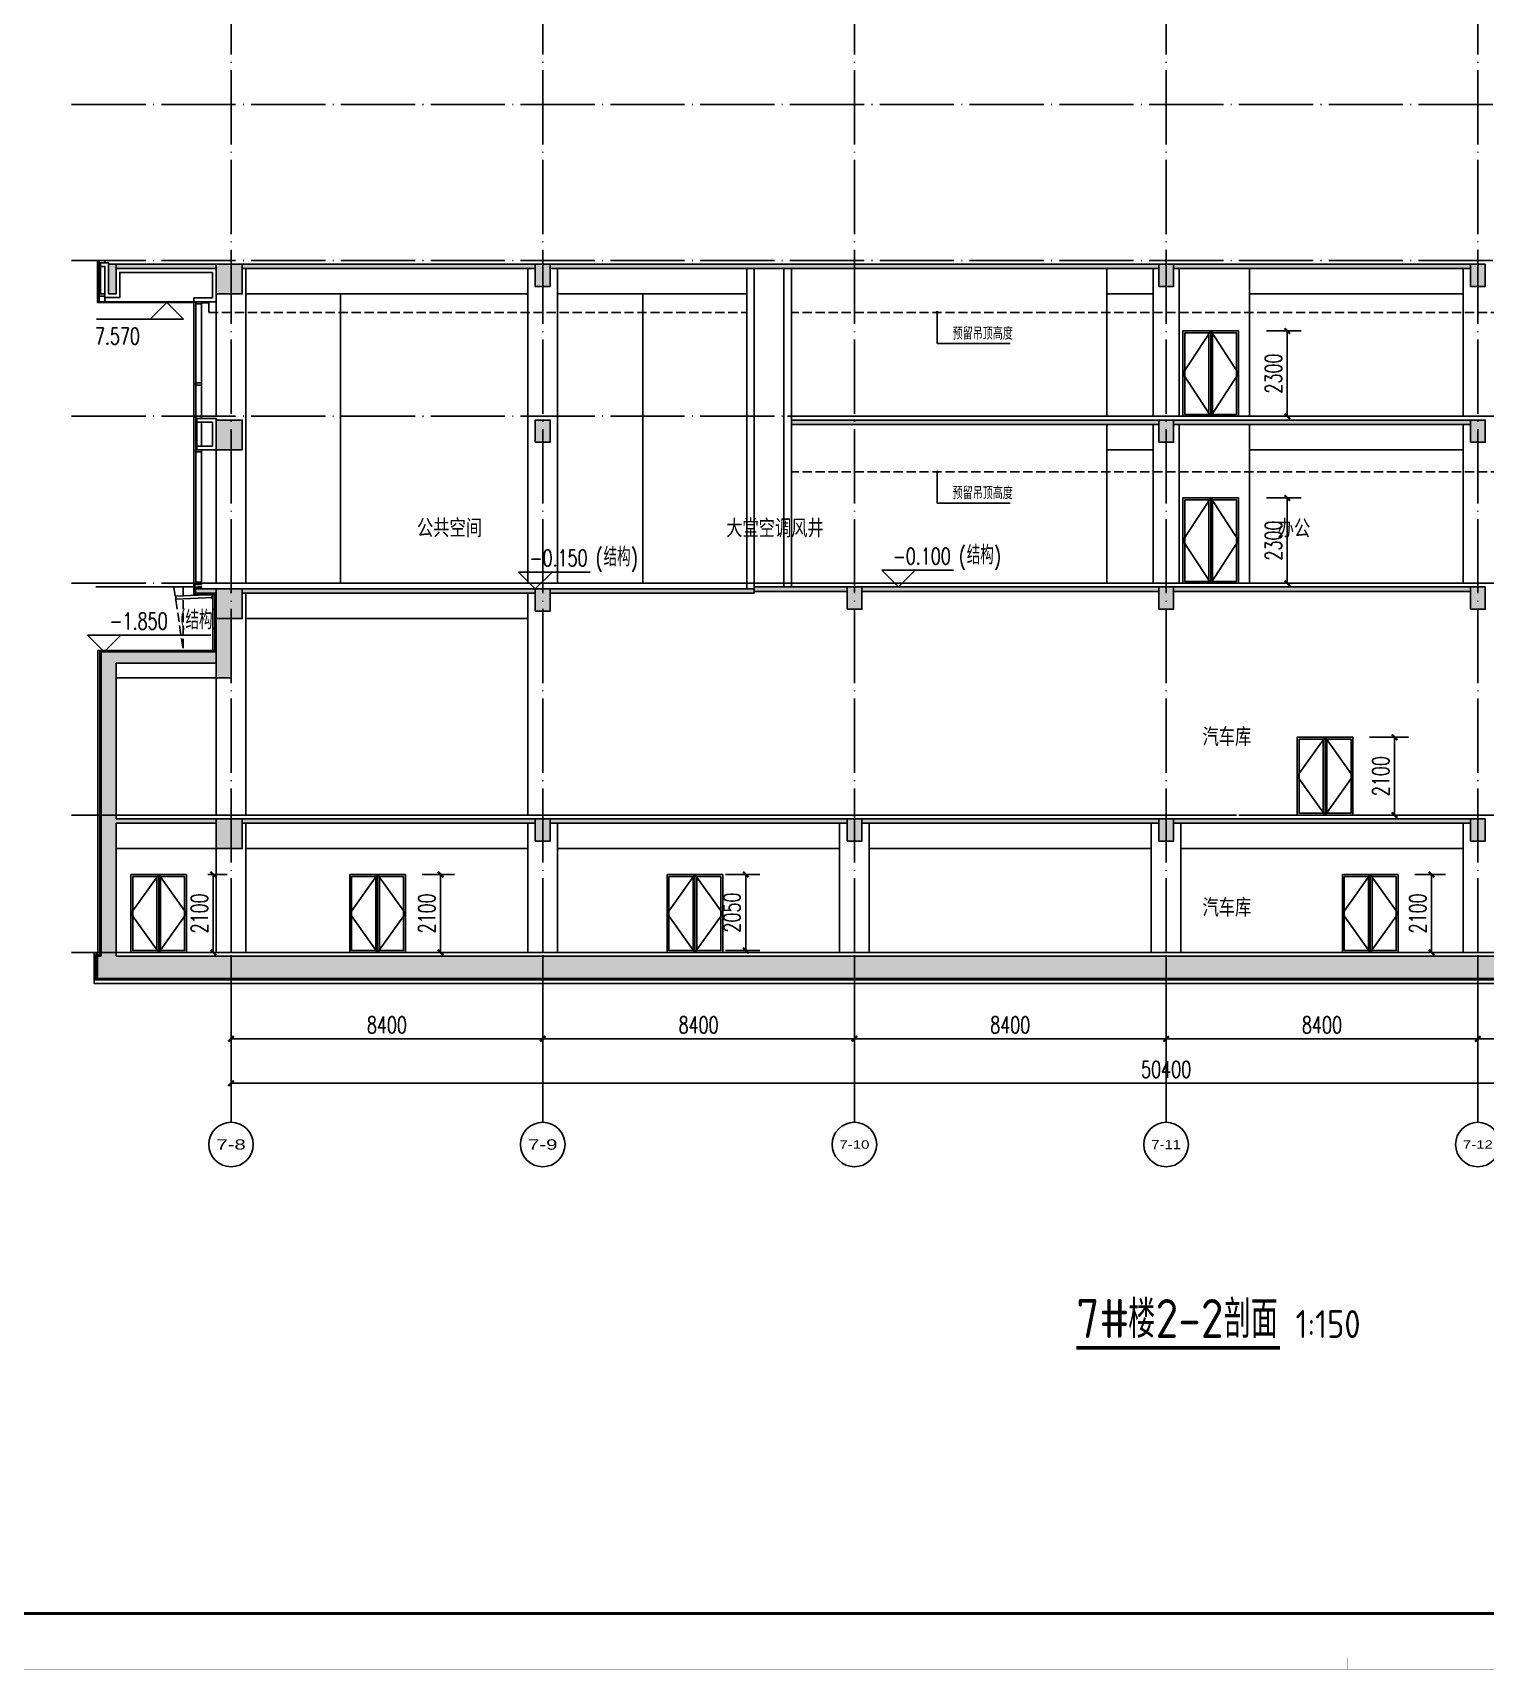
# Model space of a CAD drawing. Extents: x -781494 to 378714, y -27129 to 259749.
# Drawn here: x 154047 to 193191, y -27129 to 16982 of the extents above; entities that cross this region are included whole.
import ezdxf
from ezdxf.enums import TextEntityAlignment as Align

# ---------------------------------------------------------------- set-up
doc = ezdxf.new("R2010")
doc.units = 0
doc.header["$LTSCALE"] = 1000
doc.header["$MEASUREMENT"] = 0
doc.linetypes.add('104-6 轴网$0$DOTE', pattern=[2.42, 2, -0.2, 0.02, -0.2])
doc.linetypes.add('DASH', pattern=[0.35, 0.25, -0.1])
for name, color, linetype in [('01-标注_尺寸', 124, 'Continuous'), ('01-标注_标高', 200, 'Continuous'), ('01-标注_符号', 200, 'Continuous'), ('01-标注_轴线坐标', 132, 'Continuous'), ('02-TEXT_标注', 130, 'Continuous'), ('02-TEXT_轴号', 7, 'Continuous'), ('05-填充_天正', 26, 'Continuous'), ('104-6 轴网$0$A_AXIS-轴线', 36, '104-6 轴网$0$DOTE'), ('A-C_窗', 140, 'Continuous'), ('A-C_门', 150, 'Continuous'), ('A-D_龙骨', 152, 'Continuous'), ('A-O_散水', 134, 'Continuous'), ('A-O_防水层', 222, 'Continuous'), ('A-SUR_保温', 222, 'Continuous'), ('A-SUR_吊顶', 40, 'Continuous'), ('A-SUR_看线', 231, 'Continuous'), ('A-SUR_面层', 191, 'Continuous'), ('A-TECH_结构', 21, 'Continuous'), ('A-金属背板', 30, 'Continuous'), ('A_STR-砌块墙', 121, 'Continuous'), ('A_STR-砼墙', 51, 'Continuous'), ('A_STR-砼柱', 51, 'Continuous'), ('D_铝板', 181, 'Continuous'), ('DIM_SYMB', 200, 'Continuous'), ('PUB_HATCH', 8, 'Continuous')]:
    doc.layers.add(name, color=color, linetype=linetype)
doc.styles.add('104-6 轴网$0$_TCH_AXIS', font='STXIHEI.TTF', dxfattribs={"width": 0.75})
doc.styles.add('_TCH_AXIS', font='FZXiHei-I-Z08S.ttf')
doc.styles.add('_TCH_DIM', font='SIMPLEX', dxfattribs={"bigfont": 'GBCBIG'})
doc.styles.add('_TCH_DIM_T3', font='SIMPLEX', dxfattribs={"width": 0.705882, "bigfont": 'GBCBIG'})
doc.styles.get("Standard").update_dxf_attribs({"font": 'gbenor.shx', "bigfont": 'gbcbig.shx'})
doc.dimstyles.new('_TCH_ARCH&&150', dxfattribs={"dimtxt": 446.25, "dimasz": 150, "dimexe": 375, "dimexo": 450, "dimgap": 150, "dimtad": 1, "dimdec": 0, "dimzin": 0, "dimdsep": 46, "dimtxsty": '_TCH_DIM_T3', "dimblk": 'ARCHTICK', "dimcen": 0.09, "dimclrt": 7, "dimazin": 2, "dimtfac": 1, "dimtdec": 0, "dimtix": 1, "dimtmove": 2, "dimatfit": 3, "dimfxl": 0, "dimtolj": 1, "dimtzin": 0, "dimarcsym": 0})

# ---------------------------------------------------------------- blocks, each defined once
blk = doc.blocks.new('图框-A1')
for points, const_width in [([(0, 0), (841, 0), (841, 594), (0, 594)], 0.05), ([(766, 584), (25, 584), (25, 10), (766, 10)], 0.5)]:
    blk.add_lwpolyline(points, close=True, dxfattribs=dict(const_width=const_width))
at = {"const_width": 0.05}
blk.add_lwpolyline([(420.5, 0), (420.5, 2)], dxfattribs=at)
blk = doc.blocks.new('1521yi')
at = {"layer": 'A-C_门'}
for points in [[(32950, -148753), (33700, -148753), (33700, -150853), (32950, -150853)], [(33000, -148803), (33650, -148803), (33650, -150803), (33000, -150803)], [(34450, -148753), (33700, -148753), (33700, -150853), (34450, -150853)], [(34400, -148803), (33750, -148803), (33750, -150803), (34400, -150803)]]:
    blk.add_lwpolyline(points, close=True, dxfattribs=at)
for points in [[(33700, -148753), (32950, -149803), (33700, -150853)], [(33700, -148753), (34450, -149803), (33700, -150853)]]:
    blk.add_lwpolyline(points, dxfattribs=at)
blk = doc.blocks.new('_ArchTick')
at = {"color": 0, "linetype": 'ByBlock', "const_width": 0.4}
blk.add_lwpolyline([(-0.5, -0.5), (0.5, 0.5)], dxfattribs=at)
blk = doc.blocks.new('*D433')
at = {"layer": '01-标注_轴线坐标', "color": 0, "lineweight": -2, "transparency": 16777216}
for p, q in [((0, 3600), (0, 675)), ((50400, 3600), (50400, 675)), ((0, 1050), (50400, 1050))]:
    blk.add_line(p, q, dxfattribs=at)
at = {"layer": 'Defpoints', "color": 0, "transparency": 16777216}
for p in [(0, 4050), (50400, 4050), (50400, 1050)]:
    blk.add_point(p, dxfattribs=at)
at = {"layer": '01-标注_轴线坐标', "color": 0, "lineweight": -2, "transparency": 16777216, "xscale": 150, "yscale": 150, "zscale": 150, "rotation": 180}
blk.add_blockref('_ArchTick', (0, 1050), dxfattribs=at)
at = {"layer": '01-标注_轴线坐标', "color": 0, "lineweight": -2, "transparency": 16777216, "xscale": 150, "yscale": 150, "zscale": 150}
blk.add_blockref('_ArchTick', (50400, 1050), dxfattribs=at)
at = {"layer": '01-标注_轴线坐标', "color": 7, "transparency": 16777216, "insert": (25200, 1423.125), "char_height": 446.25, "attachment_point": 5, "style": '_TCH_DIM_T3'}
blk.add_mtext('\\A1;50400', dxfattribs=at)
blk = doc.blocks.new('*D434')
at = {"layer": '01-标注_轴线坐标', "color": 0, "lineweight": -2, "transparency": 16777216}
for p, q in [((0, 4050), (0, 1875)), ((8400, 4050), (8400, 1875)), ((0, 2250), (8400, 2250))]:
    blk.add_line(p, q, dxfattribs=at)
at = {"layer": 'Defpoints', "color": 0, "transparency": 16777216}
for p in [(0, 4500), (8400, 4500), (8400, 2250)]:
    blk.add_point(p, dxfattribs=at)
at = {"layer": '01-标注_轴线坐标', "color": 0, "lineweight": -2, "transparency": 16777216, "xscale": 150, "yscale": 150, "zscale": 150, "rotation": 180}
blk.add_blockref('_ArchTick', (0, 2250), dxfattribs=at)
at = {"layer": '01-标注_轴线坐标', "color": 0, "lineweight": -2, "transparency": 16777216, "xscale": 150, "yscale": 150, "zscale": 150}
blk.add_blockref('_ArchTick', (8400, 2250), dxfattribs=at)
at = {"layer": '01-标注_轴线坐标', "color": 7, "transparency": 16777216, "insert": (4200, 2623.125), "char_height": 446.25, "attachment_point": 5, "style": '_TCH_DIM_T3'}
blk.add_mtext('\\A1;8400', dxfattribs=at)
blk = doc.blocks.new('*D435')
at = {"layer": '01-标注_轴线坐标', "color": 0, "lineweight": -2, "transparency": 16777216}
for p, q in [((8400, 4050), (8400, 1875)), ((16800, 4050), (16800, 1875)), ((8400, 2250), (16800, 2250))]:
    blk.add_line(p, q, dxfattribs=at)
at = {"layer": 'Defpoints', "color": 0, "transparency": 16777216}
for p in [(8400, 4500), (16800, 4500), (16800, 2250)]:
    blk.add_point(p, dxfattribs=at)
at = {"layer": '01-标注_轴线坐标', "color": 0, "lineweight": -2, "transparency": 16777216, "xscale": 150, "yscale": 150, "zscale": 150, "rotation": 180}
blk.add_blockref('_ArchTick', (8400, 2250), dxfattribs=at)
at = {"layer": '01-标注_轴线坐标', "color": 0, "lineweight": -2, "transparency": 16777216, "xscale": 150, "yscale": 150, "zscale": 150}
blk.add_blockref('_ArchTick', (16800, 2250), dxfattribs=at)
at = {"layer": '01-标注_轴线坐标', "color": 7, "transparency": 16777216, "insert": (12600, 2623.125), "char_height": 446.25, "attachment_point": 5, "style": '_TCH_DIM_T3'}
blk.add_mtext('\\A1;8400', dxfattribs=at)
blk = doc.blocks.new('*D436')
at = {"layer": '01-标注_轴线坐标', "color": 0, "lineweight": -2, "transparency": 16777216}
for p, q in [((16800, 4050), (16800, 1875)), ((25200, 4050), (25200, 1875)), ((16800, 2250), (25200, 2250))]:
    blk.add_line(p, q, dxfattribs=at)
at = {"layer": 'Defpoints', "color": 0, "transparency": 16777216}
for p in [(16800, 4500), (25200, 4500), (25200, 2250)]:
    blk.add_point(p, dxfattribs=at)
at = {"layer": '01-标注_轴线坐标', "color": 0, "lineweight": -2, "transparency": 16777216, "xscale": 150, "yscale": 150, "zscale": 150, "rotation": 180}
blk.add_blockref('_ArchTick', (16800, 2250), dxfattribs=at)
at = {"layer": '01-标注_轴线坐标', "color": 0, "lineweight": -2, "transparency": 16777216, "xscale": 150, "yscale": 150, "zscale": 150}
blk.add_blockref('_ArchTick', (25200, 2250), dxfattribs=at)
at = {"layer": '01-标注_轴线坐标', "color": 7, "transparency": 16777216, "insert": (21000, 2623.125), "char_height": 446.25, "attachment_point": 5, "style": '_TCH_DIM_T3'}
blk.add_mtext('\\A1;8400', dxfattribs=at)
blk = doc.blocks.new('*D437')
at = {"layer": '01-标注_轴线坐标', "color": 0, "lineweight": -2, "transparency": 16777216}
for p, q in [((25200, 4050), (25200, 1875)), ((33600, 4050), (33600, 1875)), ((25200, 2250), (33600, 2250))]:
    blk.add_line(p, q, dxfattribs=at)
at = {"layer": 'Defpoints', "color": 0, "transparency": 16777216}
for p in [(25200, 4500), (33600, 4500), (33600, 2250)]:
    blk.add_point(p, dxfattribs=at)
at = {"layer": '01-标注_轴线坐标', "color": 0, "lineweight": -2, "transparency": 16777216, "xscale": 150, "yscale": 150, "zscale": 150, "rotation": 180}
blk.add_blockref('_ArchTick', (25200, 2250), dxfattribs=at)
at = {"layer": '01-标注_轴线坐标', "color": 0, "lineweight": -2, "transparency": 16777216, "xscale": 150, "yscale": 150, "zscale": 150}
blk.add_blockref('_ArchTick', (33600, 2250), dxfattribs=at)
at = {"layer": '01-标注_轴线坐标', "color": 7, "transparency": 16777216, "insert": (29400, 2623.125), "char_height": 446.25, "attachment_point": 5, "style": '_TCH_DIM_T3'}
blk.add_mtext('\\A1;8400', dxfattribs=at)
blk = doc.blocks.new('*D438')
at = {"layer": '01-标注_轴线坐标', "color": 0, "lineweight": -2, "transparency": 16777216}
for p, q in [((33600, 4050), (33600, 1875)), ((42000, 4050), (42000, 1875)), ((33600, 2250), (42000, 2250))]:
    blk.add_line(p, q, dxfattribs=at)
at = {"layer": 'Defpoints', "color": 0, "transparency": 16777216}
for p in [(33600, 4500), (42000, 4500), (42000, 2250)]:
    blk.add_point(p, dxfattribs=at)
at = {"layer": '01-标注_轴线坐标', "color": 0, "lineweight": -2, "transparency": 16777216, "xscale": 150, "yscale": 150, "zscale": 150, "rotation": 180}
blk.add_blockref('_ArchTick', (33600, 2250), dxfattribs=at)
at = {"layer": '01-标注_轴线坐标', "color": 0, "lineweight": -2, "transparency": 16777216, "xscale": 150, "yscale": 150, "zscale": 150}
blk.add_blockref('_ArchTick', (42000, 2250), dxfattribs=at)
at = {"layer": '01-标注_轴线坐标', "color": 7, "transparency": 16777216, "insert": (37800, 2623.125), "char_height": 446.25, "attachment_point": 5, "style": '_TCH_DIM_T3'}
blk.add_mtext('\\A1;8400', dxfattribs=at)
blk = doc.blocks.new('*D439')
at = {"layer": '01-标注_轴线坐标', "color": 0, "lineweight": -2, "transparency": 16777216}
for p, q in [((42000, 4050), (42000, 1875)), ((50400, 4050), (50400, 1875)), ((42000, 2250), (50400, 2250))]:
    blk.add_line(p, q, dxfattribs=at)
at = {"layer": 'Defpoints', "color": 0, "transparency": 16777216}
for p in [(42000, 4500), (50400, 4500), (50400, 2250)]:
    blk.add_point(p, dxfattribs=at)
at = {"layer": '01-标注_轴线坐标', "color": 0, "lineweight": -2, "transparency": 16777216, "xscale": 150, "yscale": 150, "zscale": 150, "rotation": 180}
blk.add_blockref('_ArchTick', (42000, 2250), dxfattribs=at)
at = {"layer": '01-标注_轴线坐标', "color": 0, "lineweight": -2, "transparency": 16777216, "xscale": 150, "yscale": 150, "zscale": 150}
blk.add_blockref('_ArchTick', (50400, 2250), dxfattribs=at)
at = {"layer": '01-标注_轴线坐标', "color": 7, "transparency": 16777216, "insert": (46200, 2623.125), "char_height": 446.25, "attachment_point": 5, "style": '_TCH_DIM_T3'}
blk.add_mtext('\\A1;8400', dxfattribs=at)
blk = doc.blocks.new('kyuhtr')
at = {"const_width": 20}
blk.add_lwpolyline([(50, 0), (0, 0)], dxfattribs=at)
blk.add_lwpolyline([(50, -30), (200, -30), (200, 30), (50, 30)], close=True)
blk = doc.blocks.new('BAOWEN')
at = {"layer": 'A-C_窗'}
blk.add_line((51200, -147013), (51200, -147653), dxfattribs=at)
at = {"layer": 'A-SUR_保温'}
blk.add_lwpolyline([(51200, -147013), (51200, -147013), (50900, -147013), (50900, -147653), (51320, -147653), (51320, -147753), (50800, -147753), (50800, -146913), (51100, -146913), (51100, -146913), (51200, -146913), (51200, -146913), (51320, -146913), (51320, -147013), (51200, -147013)], dxfattribs=at)
at = {"layer": 'A-金属背板'}
blk.add_line((51320, -146913), (51320, -147753), dxfattribs=at)
blk = doc.blocks.new('1523m')
at = {"layer": 'A-C_门'}
for points in [[(0, 2300), (1500, 2300), (1500, 0), (0, 0)], [(50, 2250), (700, 2250), (700, 50), (50, 50)], [(1450, 2250), (800, 2250), (800, 50), (1450, 50)]]:
    blk.add_lwpolyline(points, close=True, dxfattribs=at)
for points in [[(750, 0), (0, 1150), (750, 2300)], [(750, 2300), (750, 0)], [(750, 0), (1500, 1150), (750, 2300)]]:
    blk.add_lwpolyline(points, dxfattribs=at)
blk = doc.blocks.new('_FZH')
blk.add_lwpolyline([(-0.5, -0.5), (0.5, -0.5), (0.5, 0.5), (-0.5, 0.5)], close=True)
at = {"layer": 'PUB_HATCH'}
blk.add_solid([(-0.5, -0.5), (0.5, -0.5), (-0.5, 0.5), (0.5, 0.5)], dxfattribs=at)
blk = doc.blocks.new('*D259')
at = {"layer": '01-标注_尺寸', "color": 0, "lineweight": -2, "transparency": 16777216}
for p, q in [((191291, -5707), (192119, -5707)), ((191744, -7807), (191744, -5707)), ((191291, -7807), (192119, -7807))]:
    blk.add_line(p, q, dxfattribs=at)
at = {"layer": 'Defpoints', "color": 0, "transparency": 16777216}
for p in [(190841, -5707), (191744, -5707), (190841, -7807)]:
    blk.add_point(p, dxfattribs=at)
at = {"layer": '01-标注_尺寸', "color": 0, "lineweight": -2, "transparency": 16777216, "xscale": 150, "yscale": 150, "zscale": 150}
for p, rotation in [((191744, -5707), 90), ((191744, -7807), 270)]:
    blk.add_blockref('_ArchTick', p, dxfattribs=dict(at, rotation=rotation))
at = {"layer": '01-标注_尺寸', "color": 7, "transparency": 16777216, "insert": (191371, -6757), "char_height": 446.2, "attachment_point": 5, "rotation": 90, "style": '_TCH_DIM_T3'}
blk.add_mtext('\\A1;2100', dxfattribs=at)
blk = doc.blocks.new('*D261')
at = {"layer": '01-标注_尺寸', "color": 0, "lineweight": -2, "transparency": 16777216}
for p, q in [((190074, -2007), (191123, -2007)), ((190748, -4107), (190748, -2007)), ((190074, -4107), (191123, -4107))]:
    blk.add_line(p, q, dxfattribs=at)
at = {"layer": 'Defpoints', "color": 0, "transparency": 16777216}
for p in [(189624, -2007), (190748, -2007), (189624, -4107)]:
    blk.add_point(p, dxfattribs=at)
at = {"layer": '01-标注_尺寸', "color": 0, "lineweight": -2, "transparency": 16777216, "xscale": 150, "yscale": 150, "zscale": 150}
for p, rotation in [((190748, -2007), 90), ((190748, -4107), 270)]:
    blk.add_blockref('_ArchTick', p, dxfattribs=dict(at, rotation=rotation))
at = {"layer": '01-标注_尺寸', "color": 7, "transparency": 16777216, "insert": (190375, -3057), "char_height": 446.2, "attachment_point": 5, "rotation": 90, "style": '_TCH_DIM_T3'}
blk.add_mtext('\\A1;2100', dxfattribs=at)
blk = doc.blocks.new('*D262')
at = {"layer": '01-标注_尺寸', "color": 0, "lineweight": -2, "transparency": 16777216}
for p, q in [((172716, -5707), (173640, -5707)), ((173265, -7757), (173265, -5707)), ((172716, -7757), (173640, -7757))]:
    blk.add_line(p, q, dxfattribs=at)
at = {"layer": 'Defpoints', "color": 0, "transparency": 16777216}
for p in [(172266, -5707), (173265, -5707), (172266, -7757)]:
    blk.add_point(p, dxfattribs=at)
at = {"layer": '01-标注_尺寸', "color": 0, "lineweight": -2, "transparency": 16777216, "xscale": 150, "yscale": 150, "zscale": 150}
for p, rotation in [((173265, -5707), 90), ((173265, -7757), 270)]:
    blk.add_blockref('_ArchTick', p, dxfattribs=dict(at, rotation=rotation))
at = {"layer": '01-标注_尺寸', "color": 7, "transparency": 16777216, "insert": (172892, -6732), "char_height": 446.2, "attachment_point": 5, "rotation": 90, "style": '_TCH_DIM_T3'}
blk.add_mtext('\\A1;2050', dxfattribs=at)
blk = doc.blocks.new('*D263')
at = {"layer": '01-标注_尺寸', "color": 0, "lineweight": -2, "transparency": 16777216}
for p, q in [((164541, -5707), (165414, -5707)), ((165039, -7807), (165039, -5707)), ((164541, -7807), (165414, -7807))]:
    blk.add_line(p, q, dxfattribs=at)
at = {"layer": 'Defpoints', "color": 0, "transparency": 16777216}
for p in [(164091, -5707), (165039, -5707), (164091, -7807)]:
    blk.add_point(p, dxfattribs=at)
at = {"layer": '01-标注_尺寸', "color": 0, "lineweight": -2, "transparency": 16777216, "xscale": 150, "yscale": 150, "zscale": 150}
for p, rotation in [((165039, -5707), 90), ((165039, -7807), 270)]:
    blk.add_blockref('_ArchTick', p, dxfattribs=dict(at, rotation=rotation))
at = {"layer": '01-标注_尺寸', "color": 7, "transparency": 16777216, "insert": (164666, -6757), "char_height": 446.2, "attachment_point": 5, "rotation": 90, "style": '_TCH_DIM_T3'}
blk.add_mtext('\\A1;2100', dxfattribs=at)
blk = doc.blocks.new('*D264')
at = {"layer": '01-标注_尺寸', "color": 0, "lineweight": -2, "transparency": 16777216}
for p, q in [((158768, -5707), (159286, -5707)), ((158911, -7807), (158911, -5707)), ((158768, -7807), (159286, -7807))]:
    blk.add_line(p, q, dxfattribs=at)
at = {"layer": 'Defpoints', "color": 0, "transparency": 16777216}
for p in [(158318, -5707), (158911, -5707), (158318, -7807)]:
    blk.add_point(p, dxfattribs=at)
at = {"layer": '01-标注_尺寸', "color": 0, "lineweight": -2, "transparency": 16777216, "xscale": 150, "yscale": 150, "zscale": 150}
for p, rotation in [((158911, -5707), 90), ((158911, -7807), 270)]:
    blk.add_blockref('_ArchTick', p, dxfattribs=dict(at, rotation=rotation))
at = {"layer": '01-标注_尺寸', "color": 7, "transparency": 16777216, "insert": (158538, -6757), "char_height": 446.2, "attachment_point": 5, "rotation": 90, "style": '_TCH_DIM_T3'}
blk.add_mtext('\\A1;2100', dxfattribs=at)
blk = doc.blocks.new('*D284')
at = {"layer": '01-标注_尺寸', "color": 0, "lineweight": -2, "transparency": 16777216}
for p, q in [((187291, 8943), (188231, 8943)), ((187856, 6643), (187856, 8943)), ((187291, 6643), (188231, 6643))]:
    blk.add_line(p, q, dxfattribs=at)
at = {"layer": 'Defpoints', "color": 0, "transparency": 16777216}
for p in [(186841, 8943), (187856, 8943), (186841, 6643)]:
    blk.add_point(p, dxfattribs=at)
at = {"layer": '01-标注_尺寸', "color": 0, "lineweight": -2, "transparency": 16777216, "xscale": 150, "yscale": 150, "zscale": 150}
for p, rotation in [((187856, 8943), 90), ((187856, 6643), 270)]:
    blk.add_blockref('_ArchTick', p, dxfattribs=dict(at, rotation=rotation))
at = {"layer": '01-标注_尺寸', "color": 7, "transparency": 16777216, "insert": (187483, 7793), "char_height": 446.2, "attachment_point": 5, "rotation": 90, "style": '_TCH_DIM_T3'}
blk.add_mtext('\\A1;2300', dxfattribs=at)
blk = doc.blocks.new('*D285')
at = {"layer": '01-标注_尺寸', "color": 0, "lineweight": -2, "transparency": 16777216}
for p, q in [((187291, 4443), (188231, 4443)), ((187856, 2143), (187856, 4443)), ((187291, 2143), (188231, 2143))]:
    blk.add_line(p, q, dxfattribs=at)
at = {"layer": 'Defpoints', "color": 0, "transparency": 16777216}
for p in [(186841, 4443), (187856, 4443), (186841, 2143)]:
    blk.add_point(p, dxfattribs=at)
at = {"layer": '01-标注_尺寸', "color": 0, "lineweight": -2, "transparency": 16777216, "xscale": 150, "yscale": 150, "zscale": 150}
for p, rotation in [((187856, 4443), 90), ((187856, 2143), 270)]:
    blk.add_blockref('_ArchTick', p, dxfattribs=dict(at, rotation=rotation))
at = {"layer": '01-标注_尺寸', "color": 7, "transparency": 16777216, "insert": (187483, 3293), "char_height": 446.2, "attachment_point": 5, "rotation": 90, "style": '_TCH_DIM_T3'}
blk.add_mtext('\\A1;2300', dxfattribs=at)
blk = doc.blocks.new('A$C18F94151')
at = {"layer": '01-标注_轴线坐标'}
for p, q in [((0, 4500), (0, 0)), ((8400, 4500), (8400, 0)), ((16800, 4500), (16800, 0)), ((25200, 4500), (25200, 0)), ((33600, 4500), (33600, 0)), ((42000, 4500), (42000, 0)), ((50400, 4500), (50400, 0))]:
    blk.add_line(p, q, dxfattribs=at)
for centre in [(0, -600), (8400, -600), (16800, -600), (25200, -600), (33600, -600), (42000, -600), (50400, -600)]:
    blk.add_circle(centre, 600, dxfattribs=at)
at = {"layer": '02-TEXT_轴号', "style": '_TCH_AXIS'}
for s, height, width, p, p2 in [('7-8', 277.49, 0.909091, (-396.4, -738.7), (396.4, -738.7)), ('7-9', 281.67, 0.893939, (8004.3, -740.8), (8795.7, -740.8)), ('7-10', 223.72, 0.926829, (16395.2, -711.9), (17204.8, -711.9)), ('7-11', 251.23, 0.858974, (24799.2, -725.6), (25600.8, -725.6)), ('7-12', 223.72, 0.926829, (33195.2, -711.9), (34004.8, -711.9)), ('7-13', 223.72, 0.926829, (41595.2, -711.9), (42404.8, -711.9)), ('7-14', 221.02, 0.939024, (49994.8, -710.5), (50805.2, -710.5))]:
    blk.add_text(s, height=height, dxfattribs=dict(at, width=width)).set_placement(p, p2, align=Align.FIT)
at = {"layer": '01-标注_轴线坐标'}
for p1, p2, distance, picture, middle in [((0, 4500), (8400, 4500), -2250, '*D434', (4200, 2623.1)), ((8400, 4500), (16800, 4500), -2250, '*D435', (12600, 2623.1)), ((16800, 4500), (25200, 4500), -2250, '*D436', (21000, 2623.1)), ((25200, 4500), (33600, 4500), -2250, '*D437', (29400, 2623.1)), ((33600, 4500), (42000, 4500), -2250, '*D438', (37800, 2623.1)), ((42000, 4500), (50400, 4500), -2250, '*D439', (46200, 2623.1)), ((0, 4050), (50400, 4050), -3000, '*D433', (25200, 1423.1))]:
    dim = blk.add_aligned_dim(p1=p1, p2=p2, distance=distance, dimstyle='_TCH_ARCH&&150', dxfattribs=at)
    dim.commit()
    dim.dimension.update_dxf_attribs({"geometry": picture, "text_midpoint": middle})

msp = doc.modelspace()

# ---------------------------------------------------------------- hatches: boundary and pattern name
at = {"layer": '05-填充_天正'}
for points in [[(158990.7, 10622.7), (158990.7, 10742.7), (156290.7, 10742.7), (156290.7, 10622.7)], [(167590.7, 10622.7), (167590.7, 10742.7), (159690.7, 10742.7), (159690.7, 10622.7)], [(167990.7, 10742.7), (167990.7, 10622.7), (173390.7, 10622.7), (173390.7, 10742.7)], [(173390.7, 10742.7), (173390.7, 10622.7), (174390.7, 10622.7), (174390.7, 10742.7)], [(184390.7, 10622.7), (184390.7, 10742.7), (174390.7, 10742.7), (174390.7, 10622.7)], [(192790.7, 10622.7), (192790.7, 10742.7), (184790.7, 10742.7), (184790.7, 10622.7)], [(184390.7, 6422.7), (184390.7, 6542.7), (174490.7, 6542.7), (174490.7, 6422.7)], [(192790.7, 6422.7), (192790.7, 6542.7), (184790.7, 6542.7), (184790.7, 6422.7)], [(158990.7, 1872.7), (158990.7, 1992.7), (158430.7, 1992.7), (158430.7, 1872.7)], [(159690.7, 1992.7), (159690.7, 1872.7), (167590.7, 1872.7), (167590.7, 1992.7)], [(167990.7, 1992.7), (167990.7, 1872.7), (173490.7, 1872.7), (173490.7, 1992.7)], [(175990.7, 1922.7), (175990.7, 2042.7), (173490.7, 2042.7), (173490.7, 1922.7)], [(176390.7, 2042.7), (176390.7, 1922.7), (184390.7, 1922.7), (184390.7, 2042.7)], [(184790.7, 2042.7), (184790.7, 1922.7), (192790.7, 1922.7), (192790.7, 2042.7)], [(159390.7, 1192.7), (158990.7, 1192.7), (158990.7, 292.7), (159124, 192.7), (159390.7, 292.7)], [(156290.7, -7.3), (155890.7, 292.7), (155890.7, -4207.3), (156157.3, -4247.3), (156290.7, -4207.3)], [(155890.7, 292.7), (156290.7, -7.3), (158990.7, -7.3), (159124, 192.7), (158990.7, 292.7)], [(159124, 192.7), (158990.7, -7.3), (158990.7, -407.3), (159390.7, -407.3), (159390.7, 292.7)], [(156157.3, -4247.3), (155890.7, -4207.3), (155890.7, -7907.3), (156024, -8107.3), (156290.7, -7907.3), (156290.7, -4327.3)], [(158990.7, -4327.3), (158990.7, -4207.3), (156290.7, -4207.3), (156157.3, -4247.3), (156290.7, -4327.3)], [(159690.7, -4207.3), (159690.7, -4327.3), (167590.7, -4327.3), (167590.7, -4207.3)], [(167990.7, -4207.3), (167990.7, -4327.3), (175990.7, -4327.3), (175990.7, -4207.3)], [(176390.7, -4207.3), (176390.7, -4327.3), (184390.7, -4327.3), (184390.7, -4207.3)], [(184790.7, -4207.3), (184790.7, -4327.3), (192790.7, -4327.3), (192790.7, -4207.3)], [(156024, -8107.3), (155890.7, -7907.3), (155790.7, -7907.3), (155790.7, -8507.3), (155890.7, -8507.3)], [(212976.8, -7907.3), (156290.7, -7907.3), (156024, -8107.3), (155890.7, -8507.3), (212976.8, -8507.3)]]:
    msp.add_hatch(color=256, dxfattribs=at).paths.add_polyline_path(points)

# ---------------------------------------------------------------- linework, layer by layer
at = {"layer": '01-标注_标高'}
for p, q in [((157663.4, 9712.7), (157213.4, 9262.7)), ((157663.4, 9712.7), (158113.4, 9262.7)), ((158113.4, 9262.7), (155765.9, 9262.7)), ((167590.7, 1992.7), (167140.7, 2442.7)), ((167140.7, 2442.7), (169070.3, 2442.7)), ((167590.7, 1992.7), (168040.7, 2442.7)), ((177377.3, 2042.7), (176927.3, 2492.7)), ((176927.3, 2492.7), (178856.9, 2492.7)), ((177377.3, 2042.7), (177827.3, 2492.7)), ((155968.3, 292.7), (155518.3, 742.7)), ((155518.3, 742.7), (158849.6, 742.7)), ((155968.3, 292.7), (156418.3, 742.7))]:
    msp.add_line(p, q, dxfattribs=at)
at = {"layer": '01-标注_符号'}
for p, q in [((178421.8, 9442.7), (178421.8, 8602.7)), ((178421.8, 8602.7), (180388.3, 8602.7)), ((178421.8, 5142.7), (178421.8, 4302.7)), ((178421.8, 4302.7), (180388.3, 4302.7))]:
    msp.add_line(p, q, dxfattribs=at)
at = {"layer": '01-标注_符号', "const_width": 40}
for points in [[(178421.8, 9462.7, 1), (178421.8, 9422.7, 1)], [(178421.8, 5162.7, 1), (178421.8, 5122.7, 1)]]:
    msp.add_lwpolyline(points, format="xyb", close=True, dxfattribs=at)
at = {"layer": '05-填充_天正'}
msp.add_lwpolyline([(158880.7, 1791.7), (158900.7, 1792.7), (158900.7, 1782.7), (158880.7, 1781.7)], close=True, dxfattribs=at)
at = {"layer": '104-6 轴网$0$A_AXIS-轴线'}
for points in [[(159390.7, -7807.3), (159390.7, 47119.8)], [(167790.7, -7807.3), (167790.7, 47119.8)], [(176190.7, -7807.3), (176190.7, 47119.8)], [(184590.7, -7807.3), (184590.7, 47119.8)], [(192990.7, -7807.3), (192990.7, 47119.8)], [(155093.4, 15042.7), (214290.7, 15042.7)], [(155093.4, 10842.7), (214290.7, 10842.7)], [(155093.4, 6642.7), (214290.7, 6642.7)], [(155093.4, 2142.7), (214290.7, 2142.7)], [(155093.4, -4107.3), (214290.7, -4107.3)], [(155093.4, -7807.3), (214290.7, -7807.3)]]:
    msp.add_lwpolyline(points, dxfattribs=at)
at = {"layer": 'A-C_窗'}
for points in [[(155790.7, 9712.7), (155790.7, 10842.7)], [(155840.7, 9732.7), (155840.7, 10842.7)], [(155990.7, 10042.7), (155990.7, 9732.7)], [(158390.7, 9732.7), (158390.7, 2142.7)], [(158440.7, 9732.7), (158440.7, 2172.7)], [(158590.7, 9732.7), (158590.7, 6642.7)], [(158590.7, 5742.7), (158590.7, 2172.7)]]:
    msp.add_lwpolyline(points, dxfattribs=at)
at = {"layer": 'A-O_散水'}
for points in [[(158900.7, 1762.7), (158900.7, 1842.7), (157900.7, 1792.7), (157900.7, 1712.7), (158900.7, 1762.7)], [(158880.7, 1711.7), (158880.7, 1791.7)]]:
    msp.add_lwpolyline(points, dxfattribs=at)
at = {"layer": 'A-O_防水层'}
for p, q in [((155800.7, -7817.3), (155800.7, 332.7)), ((155800.7, 332.7), (155850.7, 332.7)), ((155700.7, -8547.3), (155850.7, -8547.3)), ((155700.7, -8647.3), (155700.7, -8547.3)), ((155700.7, -8647.3), (212976.8, -8647.3))]:
    msp.add_line(p, q, dxfattribs=at)
for points in [[(158593.3, 2022.7), (158390.7, 2022.7), (158390.7, 1832.7), (158950.7, 1832.7), (158950.7, 332.7), (155850.7, 332.7), (155850.7, -7867.3), (155750.7, -7867.3), (155750.7, -8547.3), (212976.8, -8547.3)], [(158593.3, 2002.7), (158410.7, 2002.7), (158410.7, 1852.7), (158970.7, 1852.7), (158970.7, 312.7), (155870.7, 312.7), (155870.7, -7887.3), (155770.7, -7887.3), (155770.7, -8527.3), (212976.8, -8527.3)], [(155800.7, -7817.3), (155700.7, -7817.3), (155700.7, -8547.3)]]:
    msp.add_lwpolyline(points, dxfattribs=at)
at = {"layer": 'A-SUR_保温'}
for points in [[(156090.7, 10742.7), (156090.7, 10782.7), (155870.7, 10782.7), (155870.7, 10682.2), (155990.7, 10682.2), (155990.7, 9842.7), (156390.7, 9842.7), (156390.7, 10522.7), (158890.7, 10522.7), (158890.7, 9832.7), (158390.7, 9832.7), (158390.7, 9732.7), (158990.7, 9732.7)], [(158900.7, 1832.7), (158900.7, 1832.7), (158900.7, 332.7)]]:
    msp.add_lwpolyline(points, dxfattribs=at)
at = {"layer": 'A-SUR_保温', "linetype": 'DASH'}
for points in [[(157851.3, 2041.7), (158100.7, 331.7)], [(158100.7, 2041.7), (158100.7, 331.7)]]:
    msp.add_lwpolyline(points, dxfattribs=at)
at = {"layer": 'A-SUR_吊顶', "linetype": 'DASH'}
for points in [[(210590.7, 9912.7), (210390.7, 9912.7), (210390.7, 9442.7), (174490.7, 9442.7)], [(158590.7, 9702.7), (158790.7, 9702.7), (158790.7, 9442.7), (173290.7, 9442.7)], [(210590.7, 5712.7), (210390.7, 5712.7), (210390.7, 5142.7), (174490.7, 5142.7)]]:
    msp.add_lwpolyline(points, dxfattribs=at)
at = {"layer": 'A-SUR_看线'}
for p, q in [((182990.7, 6642.7), (182990.7, 10622.7)), ((186840.7, 6642.7), (186840.7, 10622.7)), ((182990.7, 2142.7), (182990.7, 6422.7)), ((186840.7, 2142.7), (186840.7, 6422.7))]:
    msp.add_line(p, q, dxfattribs=at)
for points in [[(162340.7, 2142.7), (162340.7, 9942.7)], [(170490.7, 2142.7), (170490.7, 9942.7)], [(167390.7, -4107.3), (167390.7, 1872.7)]]:
    msp.add_lwpolyline(points, dxfattribs=at)
at = {"layer": 'A-SUR_面层'}
for p, q in [((158390.7, 2142.7), (186190.7, 2142.7)), ((186390.7, 2142.7), (210790.7, 2142.7)), ((155742.6, -4107.3), (173040.7, -4107.3)), ((173240.7, -4107.3), (175790.7, -4107.3)), ((175990.7, -4107.3), (186490.7, -4107.3)), ((186690.7, -4107.3), (212976.8, -4107.3)), ((156290.7, -7807.3), (212976.8, -7807.3))]:
    msp.add_line(p, q, dxfattribs=at)
msp.add_lwpolyline([(210190.7, 6642.7), (174390.7, 6642.7)], dxfattribs=at)
at = {"layer": 'A-TECH_结构'}
for p, q in [((158990.7, 9732.7), (158590.7, 9732.7)), ((167390.7, 9942.7), (159790.7, 9942.7)), ((173290.7, 9942.7), (168190.7, 9942.7)), ((184240.7, 9942.7), (182990.7, 9942.7)), ((192590.7, 9942.7), (186840.7, 9942.7)), ((184240.7, 5742.7), (182990.7, 5742.7)), ((192590.7, 5742.7), (186840.7, 5742.7)), ((159790.7, 1192.7), (167390.7, 1192.7)), ((156290.7, -407.3), (158990.7, -407.3)), ((156290.7, -5007.3), (158990.7, -5007.3)), ((159790.7, -5007.3), (167390.7, -5007.3)), ((168190.7, -5007.3), (175790.7, -5007.3)), ((176590.7, -5007.3), (184190.7, -5007.3)), ((184990.7, -5007.3), (192590.7, -5007.3))]:
    msp.add_line(p, q, dxfattribs=at)
for points in [[(158990.7, 10622.7), (158990.7, 6642.7)], [(159790.7, 10622.7), (159790.7, 6642.7)], [(167390.7, 10622.7), (167390.7, 6642.7)], [(168190.7, 10622.7), (168190.7, 6642.7)], [(184240.7, 10622.7), (184240.7, 6642.7)], [(184940.7, 10622.7), (184940.7, 6642.7)], [(192590.7, 10622.7), (192590.7, 6642.7)], [(159790.7, 6642.7), (159790.7, 2142.7)], [(167390.7, 6642.7), (167390.7, 2142.7)], [(168190.7, 6642.7), (168190.7, 2142.7)], [(184240.7, 6422.7), (184240.7, 2142.7)], [(184940.7, 6422.7), (184940.7, 2142.7)], [(192590.7, 6422.7), (192590.7, 2142.7)], [(158990.7, 5742.7), (158990.7, 2142.7)], [(158990.7, -4107.3), (158990.7, 1992.7)], [(159790.7, -4107.3), (159790.7, 1872.7)], [(158990.7, -7807.3), (158990.7, -4207.3)], [(159790.7, -7807.3), (159790.7, -4327.3)], [(167390.7, -7807.3), (167390.7, -4327.3)], [(168190.7, -7807.3), (168190.7, -4327.3)], [(175790.7, -7807.3), (175790.7, -4327.3)], [(176590.7, -7807.3), (176590.7, -4327.3)], [(184190.7, -7807.3), (184190.7, -4327.3)], [(184990.7, -7807.3), (184990.7, -4327.3)], [(192590.7, -7807.3), (192590.7, -4327.3)]]:
    msp.add_lwpolyline(points, dxfattribs=at)
at = {"layer": 'A-金属背板'}
msp.add_line((155870.7, 9942.7), (155870.7, 10782.7), dxfattribs=at)
at = {"layer": 'A_STR-砌块墙'}
for p, q in [((173290.7, 10622.7), (173290.7, 2042.7)), ((173490.7, 10622.7), (173490.7, 2042.7)), ((174290.7, 10622.7), (174290.7, 2042.7)), ((174490.7, 10622.7), (174490.7, 2042.7)), ((155742.6, 2042.7), (158390.7, 2042.7)), ((173290.7, 2042.7), (173290.7, 1992.7)), ((173490.7, 2042.7), (173490.7, 1992.7)), ((174490.7, 2042.7), (174290.7, 2042.7))]:
    msp.add_line(p, q, dxfattribs=at)
at = {"layer": 'A_STR-砼墙'}
for p, q in [((156290.7, 10742.7), (158990.7, 10742.7)), ((156290.7, 10622.7), (158990.7, 10622.7)), ((159690.7, 10742.7), (167590.7, 10742.7)), ((159690.7, 10622.7), (167590.7, 10622.7)), ((167990.7, 10742.7), (173390.7, 10742.7)), ((167990.7, 10622.7), (173390.7, 10622.7)), ((173390.7, 10742.7), (174390.7, 10742.7)), ((173390.7, 10622.7), (174390.7, 10622.7)), ((174390.7, 10742.7), (184390.7, 10742.7)), ((174390.7, 10622.7), (184390.7, 10622.7)), ((184790.7, 10742.7), (192790.7, 10742.7)), ((184790.7, 10622.7), (192790.7, 10622.7)), ((174490.7, 6542.7), (184390.7, 6542.7)), ((174490.7, 6542.7), (174490.7, 6422.7)), ((174490.7, 6422.7), (184390.7, 6422.7)), ((184790.7, 6542.7), (192790.7, 6542.7)), ((184790.7, 6422.7), (192790.7, 6422.7)), ((158990.7, 1992.7), (158430.7, 1992.7)), ((158430.7, 1872.7), (158430.7, 1992.7)), ((158990.7, 1872.7), (158430.7, 1872.7)), ((167590.7, 1992.7), (159690.7, 1992.7)), ((167590.7, 1872.7), (159690.7, 1872.7)), ((173490.7, 1992.7), (167990.7, 1992.7)), ((173490.7, 1872.7), (167990.7, 1872.7)), ((175990.7, 2042.7), (173490.7, 2042.7)), ((173490.7, 1872.7), (173490.7, 1992.7)), ((175990.7, 1922.7), (173490.7, 1922.7)), ((184390.7, 2042.7), (176390.7, 2042.7)), ((184390.7, 1922.7), (176390.7, 1922.7)), ((192790.7, 2042.7), (184790.7, 2042.7)), ((192790.7, 1922.7), (184790.7, 1922.7)), ((158990.7, 1192.7), (158990.7, 292.7)), ((159390.7, 1192.7), (159390.7, 292.7)), ((155890.7, 292.7), (155890.7, -4207.3)), ((155890.7, 292.7), (158990.7, 292.7)), ((159390.7, 292.7), (159390.7, -407.3)), ((156290.7, -7.3), (156290.7, -4207.3)), ((156290.7, -7.3), (158990.7, -7.3)), ((158990.7, -7.3), (158990.7, -407.3)), ((159390.7, -407.3), (158990.7, -407.3)), ((155890.7, -4207.3), (155890.7, -7907.3)), ((158990.7, -4207.3), (156290.7, -4207.3)), ((158990.7, -4327.3), (156290.7, -4327.3)), ((156290.7, -4327.3), (156290.7, -7907.3)), ((167590.7, -4207.3), (159690.7, -4207.3)), ((167590.7, -4327.3), (159690.7, -4327.3)), ((175990.7, -4207.3), (167990.7, -4207.3)), ((175990.7, -4327.3), (167990.7, -4327.3)), ((184390.7, -4207.3), (176390.7, -4207.3)), ((184390.7, -4327.3), (176390.7, -4327.3)), ((192790.7, -4207.3), (184790.7, -4207.3)), ((192790.7, -4327.3), (184790.7, -4327.3)), ((155890.7, -7907.3), (155790.7, -7907.3)), ((155790.7, -8507.3), (155790.7, -7907.3)), ((212976.8, -7907.3), (156290.7, -7907.3)), ((155890.7, -8507.3), (155790.7, -8507.3)), ((212976.8, -8507.3), (155890.7, -8507.3))]:
    msp.add_line(p, q, dxfattribs=at)
at = {"layer": 'D_铝板'}
for points in [[(158390.7, 9712.7), (155790.7, 9712.7), (155790.7, 9912.7)], [(158390.7, 9732.7), (155810.7, 9732.7), (155810.7, 9912.7)]]:
    msp.add_lwpolyline(points, dxfattribs=at)
msp.add_lwpolyline([(158390.7, 2142.7), (158390.7, 2012.7), (158590.7, 2032.7), (158590.7, 2052.8), (158410.7, 2034.8), (158410.7, 2142.7)], close=True, dxfattribs=at)
at = {"layer": 'DIM_SYMB', "const_width": 105}
msp.add_lwpolyline([(182168.4, -18465.4), (187660.1, -18465.4)], dxfattribs=at)

# ---------------------------------------------------------------- block references
at = {"xscale": 150, "yscale": 150, "zscale": 150}
msp.add_blockref('图框-A1', (126410.2, -27125), dxfattribs=at)
msp.add_blockref('A$C18F94151', (159390.7, -12384.7))
at = {"layer": 'A-C_窗', "xscale": -1}
msp.add_blockref('BAOWEN', (209790.7, 153495.4), dxfattribs=at)
at = {"layer": 'A-C_窗'}
for p in [(155174.3, 146745.4), (123740.7, 143045.4), (129640.7, 143045.4), (138190.7, 143045.4), (156390.7, 143045.4)]:
    msp.add_blockref('1521yi', p, dxfattribs=at)
at = {"layer": 'A-C_门'}
for p in [(185040.7, 6642.7), (185040.7, 2142.7)]:
    msp.add_blockref('1523m', p, dxfattribs=at)
at = {"layer": 'A-D_龙骨'}
for p in [(155790.7, 10812.7), (155790.7, 9912.7), (158390.7, 9702.7), (158390.7, 7512.7), (158390.7, 6612.7), (158390.7, 5712.7), (158390.7, 2142.7)]:
    msp.add_blockref('kyuhtr', p, dxfattribs=at)
at = {"layer": 'A_STR-砼柱'}
for p, xscale, yscale, zscale in [((156190.7, 10342.7), 200, 800, 800), ((159340.7, 10342.7), 700, 800, 800), ((167790.7, 10442.7), 400, 599.9999999995343, 599.9999999995343), ((184590.7, 10442.7), 400.0000000004657, 600, 600), ((192990.7, 10442.7), 399.9999999995343, 600, 600), ((159340.7, 6142.7), 699.9999999995343, 800, 800), ((167790.7, 6242.7), 399.9999999995343, 600, 600), ((192990.7, 6242.7), 400, 600, 600), ((159340.7, 1592.7), 700, 800, 800), ((167790.7, 1692.7), 400, 600, 600), ((176190.7, 1742.7), 400.0000000004657, 600, 600), ((184590.7, 1742.7), 400, 600, 600), ((192990.7, 1742.7), 400, 600, 600), ((159340.7, -4607.3), 700, 800, 800), ((167790.7, -4507.3), 399.9999999995343, 600, 600), ((176190.7, -4507.3), 399.9999999995343, 600, 600), ((184590.7, -4507.3), 400, 600, 600), ((192990.7, -4507.3), 400, 600, 600)]:
    msp.add_blockref('_FZH', p, dxfattribs=dict(at, xscale=xscale, yscale=yscale, zscale=zscale))
at = {"layer": 'A_STR-砼柱', "xscale": 399.9999999995343, "yscale": 599.9999999995343, "zscale": 599.9999999995343, "rotation": 6.670106611348342e-11}
msp.add_blockref('_FZH', (184590.7, 6242.7), dxfattribs=at)

# ---------------------------------------------------------------- texts
at = {"layer": '02-TEXT_标注'}
for s, height, style, width, p in [('7.570', 446.25, '_TCH_DIM', 0.705882, (155720.9, 8580.2)), ('公共空间', 428.14, '104-6 轴网$0$_TCH_AXIS', 0.75, (164402.7, 3430.3)), ('大堂空调风井', 428.14, '104-6 轴网$0$_TCH_AXIS', 0.75, (172735, 3425.1)), ('办公', 428.14, '104-6 轴网$0$_TCH_AXIS', 0.75, (187596.8, 3418.2)), ('(', 446.2, '_TCH_DIM', 0.705882, (169220.3, 2600.2)), (')', 446.2, '_TCH_DIM', 0.705882, (170167.5, 2600.2)), ('-0.100', 446.25, '_TCH_DIM', 0.705882, (177221.9, 2650.2)), ('(', 446.2, '_TCH_DIM', 0.705882, (179006.9, 2650.2)), (')', 446.2, '_TCH_DIM', 0.705882, (179954.1, 2650.2)), ('-0.150', 446.25, '_TCH_DIM', 0.705882, (167435.3, 2600.2)), ('-1.850', 446.25, '_TCH_DIM', 0.705882, (156117, 900.2)), ('汽车库', 428.14, '104-6 轴网$0$_TCH_AXIS', 0.75, (185570.7, -2198.6)), ('汽车库', 428.14, '104-6 轴网$0$_TCH_AXIS', 0.75, (185570.7, -6797.7))]:
    msp.add_text(s, height=height, dxfattribs=dict(at, style=style, width=width)).set_placement(p)
at = {"layer": '02-TEXT_标注', "style": '_TCH_DIM'}
for s, height, p in [('预留吊顶高度', 337.59, (178838.7, 8707.7)), ('预留吊顶高度', 337.59, (178838.7, 4407.7)), ('结构', 506.38, (169430.3, 2600.2)), ('结构', 506.38, (179216.9, 2650.2)), ('（结构）', 506.38, (157797, 900.2))]:
    msp.add_text(s, height=height, dxfattribs=at).set_placement(p)
at = {"layer": '02-TEXT_标注'}
for s, height, p in [('7#', 1050, (182168.4, -18199.5)), ('楼', 1012.8, (183568.4, -18199.5)), ('2-2', 1050, (184305.7, -18199.5)), ('剖面', 1012.77, (186143.2, -18199.5)), ('1:150', 750, (188080.1, -18199.5))]:
    msp.add_text(s, height=height, dxfattribs=at).set_placement(p)

# ---------------------------------------------------------------- dimensions: what is measured, and where the dimension line sits
at = {"layer": '01-标注_尺寸'}
for p1, p2, distance, picture, middle in [((186840.7, 6642.7), (186840.7, 8942.7), -1015.6, '*D284', (187483.1, 7792.7)), ((186840.7, 2142.7), (186840.7, 4442.7), -1015.6, '*D285', (187483.1, 3292.7)), ((189624.3, -4107.3), (189624.3, -2007.3), -1124.1, '*D261', (190375.3, -3057.3)), ((158317.8, -7807.3), (158317.8, -5707.3), -592.9, '*D264', (158537.6, -6757.3)), ((164090.7, -7807.3), (164090.7, -5707.3), -948.5, '*D263', (164666.1, -6757.3)), ((172265.7, -7757.3), (172265.7, -5707.3), -999, '*D262', (172891.6, -6732.3)), ((190840.7, -7807.3), (190840.7, -5707.3), -903.4, '*D259', (191370.9, -6757.3))]:
    dim = msp.add_aligned_dim(p1=p1, p2=p2, distance=distance, dimstyle='_TCH_ARCH&&150', dxfattribs=at)
    dim.commit()
    dim.dimension.update_dxf_attribs({"geometry": picture, "text_midpoint": middle})

doc.saveas('drawing.dxf')
